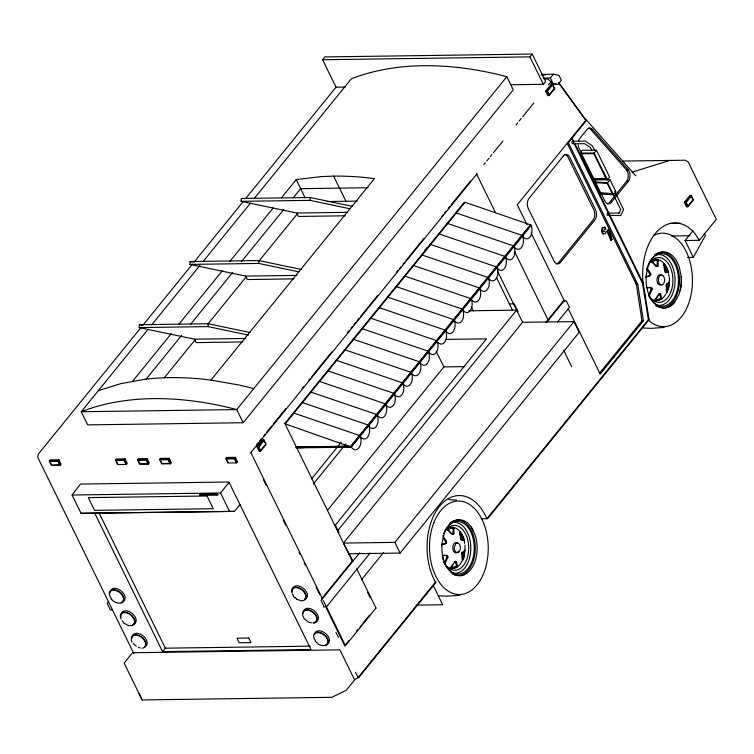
<?xml version="1.0" encoding="UTF-8"?>
<svg xmlns="http://www.w3.org/2000/svg" width="754" height="754" viewBox="0 0 754 754"><rect width="100%" height="100%" fill="white"/><g stroke="black" fill="none" stroke-linecap="round" stroke-linejoin="round"><path stroke-width="1.13" d="M453.248 534.388L452.664 534.266L453.295 528.563L450.43 528.497L447.678 529.742L451.778 533.973L453.248 534.388L453.833 533.709L453.983 527.762L450.647 527.687L447.461 529.129L451.778 533.973M656.875 266.435L657.516 260.733L654.642 260.658L651.899 261.902L655.999 266.134L657.469 266.558L658.054 265.87L658.204 259.932L654.868 259.847L651.682 261.289L651.899 261.902M245.823 338.471L194.428 339.177L139.17 327.566L139.386 324.71L208.292 323.758L250.149 332.552M297.001 275.389L245.606 276.096L189.895 264.4L190.112 261.544L259.027 260.582L301.317 269.47M248.377 335.078L208.085 326.614L208.292 323.758M347.01 212.326L296.784 213.024L241.073 201.318L241.289 198.462L310.196 197.51L352.495 206.398M298.603 271.798L258.811 263.438L259.027 260.582M349.781 208.726L309.988 200.366L310.196 197.51M464.247 550.92L462.145 559.261L462.683 560.203C465.425 557.564 463.899 547.875 465.124 550.505M668.336 282.957L667.799 287.51L666.357 291.421L666.894 292.363C668.044 290.177 671.993 278.773 666.47 284.39L666.093 285.248L669.194 282.524M455.689 561.268L454.323 561.994L456.368 561.617L457.508 566.584L454.313 568.026L450.986 567.941L452.457 564.821M655.198 300.111L658.544 294.164L660.579 293.777L661.72 298.744L658.525 300.186L656.3 300.337L655.198 300.111L655.424 298.867M450.986 567.941L451.212 566.706M462.683 560.203L462.372 553.021L464.982 550.363M666.894 292.363L666.593 285.191M451.071 567.159L453.946 567.225L456.688 565.981L455.124 561.41M655.292 299.319L658.157 299.385L660.909 298.141L659.335 293.57M459.921 535.208L460.1 531.787C461.618 533.794 467.471 542.211 461.146 540.118L464.078 540.382M459.686 533.106L460.1 531.787M664.265 268.424L664.321 263.947C665.839 265.964 671.682 274.381 665.367 272.288L668.289 272.552M663.906 265.276L664.321 263.947M606.141 231.233L605.585 233.448L602.785 233.919L601.381 231.063L602.22 227.736L604.463 227.274L605.396 229.178M680.108 290.676L678.723 295.012L674.641 302.184A28.049 17.615 89.2 0 1 663.2 307.943C655.405 307.085 650.551 299.696 648.214 292.854A28.049 17.625 89.2 0 1 655.405 255.031A28.049 17.625 89.2 0 1 679.269 266.991L681.182 276.284A28.049 17.625 89.2 0 1 680.108 290.667A28.049 17.615 89.2 0 0 681.182 276.284M463.163 540.194L461.825 535.981L459.742 532.795M667.375 272.364L666.036 268.141L663.954 264.965M442.353 555.34L446.849 555.368L447.782 556.075L447.848 557.423L444.86 563.926L444.624 562.927L447.141 556.16L446.33 555.557L442.466 555.528M646.574 287.491L651.06 287.528L651.993 288.235L652.069 289.583L649.081 296.086L648.845 295.087L651.352 288.32L650.551 287.717L646.687 287.689M462.249 552.23L461.872 553.078L462.372 553.021M618.864 213.533L620.778 209.584L607.488 182.779L594.011 181.893L599.901 193.91L613.379 194.796L615.999 191.978L610.118 179.97L606.744 179.744M687.441 257.472L693.312 257.387L705.358 235.521L704.34 233.438M451.146 567.423L454.756 561.956M655.358 299.583L659.901 293.429M645.697 276.793L649.448 275.615L650.127 274.758L646.838 268.839M645.631 277.161L649.995 275.794L650.777 274.795L650.598 273.41L647.573 268.839M441.486 544.633L445.237 543.455L445.906 542.597L443.248 537.621M441.42 545.01L445.784 543.634L446.557 542.635L446.377 541.249L442.749 535.764M345.398 87.04L336.03 87.172L322.589 59.736L324.861 56.927L532.201 54.062L545.642 81.498L543.37 84.297L510.571 84.75M141.29 327.198L38.36 454.059L37.7 457.235L133.854 653.567M192.383 264.22L142.77 325.37L139.386 324.71M193.863 262.401L243.467 201.252M245.691 198.509L336.03 87.172M148.001 329.423L81.225 411.731L87.662 424.879L243.165 422.73L513.267 89.811L506.829 76.672A337.792 209.98 39.1 0 0 351.326 78.821L254.117 198.632M151.714 324.851L199.942 265.399M202.911 261.742L250.403 203.212M49.246 460.939L50.084 459.902L58.906 459.78L61.112 464.285L60.273 465.322L51.451 465.444L49.246 460.939L58.067 460.817L58.906 459.78M132.732 381.128L171.196 333.711M178.594 324.597L222.242 270.799M229.64 261.685L273.278 207.887M281.421 197.859L296.209 179.631L320.648 176.643L333.636 176.125A337.792 209.98 39.1 0 1 374.436 178.604L210.95 380.101A337.792 209.98 39.1 0 0 144.542 379.337L120.508 383.711L98.284 390.704M146.04 379.224L181.544 335.464M190.423 324.522L232.581 272.552M241.459 261.61L283.627 209.64M293.24 197.784L300.639 188.67L368.103 187.737M164.315 377.782L195.38 339.488M207.953 323.994L246.426 276.577M258.999 261.082L297.462 213.665M239.951 504.539L234.409 511.372L81.036 513.304L72.082 495.02L80.471 484.068L228.905 482.013L310.997 649.58L162.553 651.626L94.589 512.899M115.419 460.025L116.257 458.988L125.079 458.866L127.285 463.371L126.446 464.407L117.624 464.521L115.419 460.025L124.24 459.902L125.079 458.866M137.473 459.723L138.312 458.686L147.143 458.564L149.339 463.06L148.5 464.096L139.678 464.219L137.473 459.723L146.295 459.601L147.143 458.564M159.537 459.412L160.376 458.375L169.198 458.253L171.403 462.758L170.564 463.795L161.742 463.917L159.537 459.412L168.359 459.29L169.198 458.253M506.829 76.672L236.728 409.582A337.792 209.98 39.1 0 0 81.225 411.731L236.728 409.582L243.165 422.73M322.589 59.736L529.93 56.87L532.201 54.062M108.633 601.569L107.153 603.398L110.357 609.929L112.487 609.901M225.71 458.498L226.549 457.461L235.371 457.339L237.576 461.844L236.737 462.881L227.906 463.003L225.71 458.498L234.532 458.375L235.371 457.339M550.363 78.001L553.445 74.203L558.94 75.362L561.372 80.31L558.007 84.448L553.012 83.402L550.363 78.001L543.323 78.096M256.822 444.36L258.311 442.532M259.791 440.704L261.28 438.875M263.504 436.132L264.984 434.304M266.473 432.476L271.666 426.076M273.146 424.248L285.757 408.706M302.081 388.583L303.57 386.755M308.763 380.355L310.243 378.527M311.722 376.698L331.76 352.005M347.34 332.806L348.819 330.978M351.044 328.235L352.533 326.407M354.012 324.578L355.502 322.75M356.981 320.921L359.206 318.179M360.695 316.341L377.754 295.314M396.302 272.448L397.782 270.62M399.271 268.792L400.751 266.963M402.975 264.22L404.464 262.392M405.944 260.564L423.748 238.622M441.561 216.671L443.041 214.843M444.53 213.014L446.01 211.186M448.234 208.443L449.723 206.615M451.203 204.786L470.496 181.007M483.785 164.626L485.256 162.807M486.735 160.998L488.941 158.274M490.411 156.455L491.881 154.645M493.352 152.826L502.927 141.036M516.17 124.712L517.64 122.893M519.12 121.083L521.325 118.359M522.795 116.54L533.832 102.94M548.554 84.797L550.024 82.978M250.149 452.598L250.846 452.589L477.131 173.684L476.424 173.693L495.482 212.59M257.001 446.811L262.59 439.912L263.919 439.893L266.124 444.398L260.526 451.297L259.206 451.316L257.001 446.811L258.32 446.792L263.919 439.893M545.576 91.121L551.174 84.222L552.503 84.203L554.708 88.699L549.11 95.598L547.781 95.617L545.576 91.121L546.904 91.102L552.503 84.203M72.082 495.02L220.526 492.965L229.093 482.39M265.625 444.294L260.582 450.496L258.82 446.896L263.862 440.694L264.739 442.494M424.917 250.074L426.783 247.774M349.649 446.151L296.331 446.886L284.852 423.456L463.964 202.685L464.671 202.675M360.233 436.132A9.133 5.73 89.2 0 1 358.847 447.923A9.133 5.73 89.2 0 1 351.298 447.141L296.256 447.904L296.331 446.886M296.256 447.904L307.83 447.311M162.553 651.626L165.352 648.176L310.29 646.178M311.609 478.828L341.204 442.344M313.306 484.059L345.945 443.833M350.817 446.132L529.911 225.399M530.26 224.956L531.099 225.521L351.298 447.141L285.191 423.889L465.001 202.27L530.825 224.946L351.015 446.566L295.973 447.329M351.091 446.707L359.978 435.765M376.255 415.699L377.735 413.871M327.415 510.439L443.861 366.906L464.86 366.623M335.181 525.34L486.49 338.848L445.661 339.413M516.603 310.13L337.49 530.901L338.188 530.891M607.347 203.825A7.314 4.599 89.2 0 0 609.534 202.383L626.527 181.431A7.314 4.599 89.2 0 0 626.433 169.82L590.825 129.547A7.314 4.599 89.2 0 0 588.61 128.095M609.534 202.383L611.306 202.355L628.308 181.403A7.314 4.599 89.2 0 0 628.214 169.791L592.606 129.518A7.314 4.599 89.2 0 0 587.008 129.518L579.911 138.265A7.314 4.599 89.2 0 0 578.488 141.262M250.846 452.589L322.439 598.714L321.741 598.723L352.278 561.089L352.976 561.08L343.456 543.078L522.569 322.307L573.973 321.6L579.213 332.297L400.101 553.068L348.697 553.785M607.149 231.563L610.787 240.111L611.975 239.48L611.24 236.332L608.224 229.518L607.281 230.677L611.381 240.206L611.975 239.48M545.849 322.495L563.436 300.818L566.273 300.78L569.477 307.312L557.611 321.93M359.649 552.852L321.044 600.438L324.239 606.97L323.541 606.979M546.49 322.561L564.143 300.808M370.101 553.05L326.378 606.942L323.174 600.41M361.43 579.788L383.437 552.663M343.456 543.078L394.86 542.371L573.973 321.6M684.33 202.308L689.929 195.409L691.248 195.39L693.454 199.885L687.855 206.785L686.536 206.803L684.33 202.308L685.65 202.289L691.248 195.39M325.445 606.291L344.748 645.697L349.111 640.325M356.378 631.362L357.839 629.571M360.016 626.876L361.468 625.085M362.928 623.294L369.469 615.226M344.748 645.697L345.455 645.688L375.982 608.054L356.68 568.648M693.312 257.387L685.056 240.526L692.86 230.903M685.056 240.526L699.288 240.328L716.3 219.357L688.185 161.922L685.339 160.216L622.729 161.083M599.524 373.192L641.984 320.855L635.848 281.138M559.11 82.94L586.188 120.706L568.78 142.167L568.082 142.176L637.799 284.494L643.416 320.836L600.222 374.078L568.29 308.886M355.511 672.248L358.093 677.507L435.397 582.22L436.104 582.211L358.791 677.497L355.191 679.26M573.671 141.196L572.126 138.039L571.428 138.048L642.483 283.099L648.402 319.687L486.943 518.695L485.623 515.99A52.224 32.808 89.2 0 0 439.544 506.311A52.224 32.808 89.2 0 0 434.078 579.515L435.397 582.22M699.288 240.328L695.094 233.74A52.224 32.808 89.2 0 0 658.685 229.904A52.224 32.808 89.2 0 0 642.983 281.93L649.1 319.677L487.649 518.686L481.137 518.771M579.864 153.043L582.211 150.225L596.471 150.216L609.6 177.011L607.243 179.829L592.993 179.838L579.864 153.043L594.124 153.043L596.471 150.216M606.716 178.679L606.291 179.179L593.304 179.179L580.816 153.693L581.23 153.194L593.718 178.679L606.716 178.679L603.219 171.544M580.816 153.693L593.813 153.693L594.227 153.194M593.304 179.179L593.718 178.679M453.295 528.563L453.983 527.762M657.516 260.733L658.204 259.932M594.011 181.893L595.98 179.791M594.934 182.591L607.215 183.392L612.465 194.098L600.184 193.297L594.934 182.591L595.396 182.091L600.646 192.798L612.927 193.599M607.488 182.779L610.118 179.97M600.184 193.297L600.646 192.798M453.456 529.016L454.162 528.29M657.667 261.176L658.383 260.45M455.859 543.436L454.228 547.555A4.892 3.073 89.1 0 0 456.151 552.305L458.253 552.465A4.892 3.073 89.1 0 0 460.015 545.547L459.356 544.199A4.892 3.073 89.1 0 0 456.349 543.116L455.859 543.436L456.349 543.116M658.063 283.768L658.515 284.315L659.477 283.57L658.063 283.768A5.146 3.233 89.3 0 1 657.629 276.841A5.146 3.233 89.3 0 1 661.918 275.625M660.542 275.285L660.052 275.615A4.892 3.073 89.2 0 0 659.288 283.268A4.892 3.073 89.2 0 0 664.142 282.571L664.528 280.997A4.892 3.073 89.2 0 0 662.135 275.172L660.542 275.285L661.069 275.097M668.459 283.08L669.345 282.675M650.551 287.717L651.06 287.528M446.33 555.557L446.849 555.368M666.47 284.39L667.026 284.192M632.125 172.176L669.646 160.432M460.034 532.145L460.647 539.515M664.5 270.526L664.255 264.315M649.967 273.561L650.598 273.41M445.755 541.4L446.377 541.249M604.444 229.565L603.492 230.733L603.926 231.61L604.614 231.469M651.352 288.32L651.993 288.235M659.92 293.872L660.579 293.777M447.141 556.16L447.782 556.075M455.708 561.711L456.368 561.617M664.133 327.415L651.202 328.358L643.351 327.99M459.921 595.255L446.99 596.188L439.148 595.83M541.711 74.363L553.445 74.203M541.231 74.976L545.642 74.919M544.199 78.991L547.715 78.944L551.466 82.063L550.769 82.073L551.428 83.421L556.433 84.476M590.825 129.547L592.606 129.518M626.433 169.82L628.214 169.791M626.527 181.431L628.308 181.403M241.073 201.318L309.988 200.366M326.52 201.544L357.387 201.12M463.192 203.637L463.899 203.627M455.765 212.788L522.296 235.465L523.304 237.058A8.643 5.429 89.2 0 0 529.921 237.067A8.643 5.429 89.2 0 0 531.551 226.907L530.825 224.946M345.181 215.804L298.461 216.455L296.784 213.024M618.893 213.014L608.139 213.165L607.196 213.693L607.234 215.295L620.702 215.578L623.209 210.404L623.492 209.32L614.689 191.346M447.235 223.307L513.766 245.974L514.775 247.576A8.643 5.429 89.2 0 0 521.391 247.576A8.643 5.429 89.2 0 0 523.022 237.416L522.296 235.465M669.872 223.438L680.447 223.297M530.543 225.531L531.099 225.521M438.705 233.815L505.237 256.492L506.245 258.085A8.643 5.429 89.2 0 0 512.861 258.094A8.643 5.429 89.2 0 0 514.492 247.934L513.766 245.974M671.286 235.993L690.089 235.729M430.176 244.334L496.707 267.001L497.715 268.594A8.643 5.429 89.2 0 0 504.332 268.603A8.643 5.429 89.2 0 0 505.962 258.443L505.237 256.492M421.646 254.843L488.177 277.519L489.186 279.112A8.643 5.429 89.2 0 0 495.802 279.112A8.643 5.429 89.2 0 0 497.433 268.952L496.707 267.001M189.895 264.4L258.811 263.438M413.117 265.361L479.648 288.028L480.656 289.621A8.643 5.429 89.2 0 0 487.272 289.63A8.643 5.429 89.2 0 0 488.903 279.47L488.177 277.519M404.483 276.002L471.005 298.678L472.023 300.271A8.643 5.429 89.2 0 0 478.63 300.281A8.643 5.429 89.2 0 0 480.26 290.12L479.535 288.16M294.013 278.886L247.293 279.527L245.606 276.096M642.05 282.222L642.757 282.213M395.954 286.52L462.475 309.187L463.493 310.789A8.643 5.429 89.2 0 0 470.1 310.789A8.643 5.429 89.2 0 0 471.731 300.629L471.005 298.678M642.483 283.099L643.181 283.089L574.699 143.298M637.799 284.494L636.367 284.512L567.159 143.251M387.424 297.029L453.946 319.705L454.964 321.298A8.643 5.429 89.2 0 0 461.571 321.308A8.643 5.429 89.2 0 0 463.201 311.148L462.475 309.187M644.604 295.116L645.301 295.106M509.384 303.919L514.237 303.853L518.036 311.6L517.329 311.609M378.894 307.547L445.416 330.214L446.434 331.807A8.643 5.429 89.2 0 0 453.041 331.817A8.643 5.429 89.2 0 0 454.671 321.656L453.946 319.705M468.894 310.789L517.31 310.12M370.365 318.056L436.886 340.733L437.904 342.325A8.643 5.429 89.2 0 0 444.511 342.325A8.643 5.429 89.2 0 0 446.142 332.165L445.416 330.214M548.714 319.819L548.017 319.828L514.539 251.487M648.402 319.687L649.1 319.677M139.17 327.566L208.085 326.614M641.984 320.855L643.416 320.836M361.835 328.574L428.357 351.241L429.375 352.834A8.643 5.429 89.2 0 0 435.982 352.844A8.643 5.429 89.2 0 0 437.612 342.684L436.886 340.733M353.192 339.215L419.724 361.892L420.732 363.485A8.643 5.429 89.2 0 0 427.348 363.494A8.643 5.429 89.2 0 0 428.969 353.334L428.253 351.373M242.835 341.958L196.115 342.608L194.428 339.177M344.663 349.733L411.194 372.401L412.202 374.003A8.643 5.429 89.2 0 0 418.819 374.003A8.643 5.429 89.2 0 0 420.44 363.843L419.724 361.892M336.133 360.242L402.664 382.919L403.673 384.512A8.643 5.429 89.2 0 0 410.289 384.521A8.643 5.429 89.2 0 0 411.91 374.361L411.194 372.401M327.604 370.761L394.135 393.428L395.143 395.021A8.643 5.429 89.2 0 0 401.759 395.03A8.643 5.429 89.2 0 0 403.381 384.87L402.664 382.919M319.074 381.27L385.605 403.946L386.613 405.539A8.643 5.429 89.2 0 0 393.23 405.539A8.643 5.429 89.2 0 0 394.86 395.379L394.135 393.428M310.441 391.92L376.962 414.587L377.688 416.547A8.643 5.429 89.2 0 1 376.058 426.707A8.643 5.429 89.2 0 1 369.451 426.698L368.433 425.105L301.911 402.429M293.381 412.947L359.903 435.614L360.921 437.216A8.643 5.429 89.2 0 0 367.528 437.216A8.643 5.429 89.2 0 0 369.158 427.056L368.433 425.105M284.852 423.456L285.549 423.446M324.201 447.084L349.922 446.726M141.036 463.748L147.841 463.653L146.078 460.053L138.142 460.166L139.905 463.767M161.959 463.456L169.895 463.352L168.133 459.752L160.197 459.855L161.516 462.56M81.036 513.304L234.409 511.372M334.418 524.633L335.115 524.624L338.914 532.371L338.216 532.381M416.142 605.142L442.711 604.774L433.192 585.34M375.285 608.063L375.982 608.054M358.093 677.507L358.791 677.497M142.12 699.938L331.807 697.318L346.227 690.296L354.625 679.948L339.884 649.854L132.544 652.728L124.156 663.077L142.12 699.938L138.896 693.162M216.191 511.495L218.047 511.542M97.436 513.135L99.292 513.182M657.384 265.842L658.054 265.87M453.163 533.681L453.833 533.709M448.856 499.648L456.538 500.015M650.127 274.758L650.777 274.795M445.906 542.597L446.557 542.635M301.487 600.872L296.218 599.091M664.858 271.676L665.961 272.458M651.418 289.479L652.069 289.583M210.95 380.101L239.338 385.087L253.787 388.555M463.248 539.968L464.181 540.109M447.197 557.319L447.848 557.423M610.787 240.111L611.381 240.206M667.469 272.128L668.402 272.279M655.999 266.134L657.469 266.558M190.112 261.544L192.383 262.015M660.146 307.302L663.19 307.943A28.049 17.625 89.2 0 0 674.632 302.194M461.731 554.284L462.202 554.416M665.952 286.445L666.423 286.586M649.448 275.615L649.995 275.794M445.237 543.455L445.784 543.634M321.835 645.678L318.273 644.086L315.285 641.286M117.483 603.2L113.92 601.607L110.942 598.808M128.51 625.697L123.326 622.823M309.017 622.568L304.267 618.789L302.665 615.528M456.764 565.538L457.593 566.066M660.985 297.707L661.814 298.235M456.688 565.981L457.508 566.584M660.909 298.141L661.72 298.744M450.251 571.409L452.994 573.671A28.049 17.615 89.2 0 0 462.051 575.566C468.234 574.067 472.24 568.441 474.511 562.842A28.049 17.615 89.2 0 0 475.048 534.822L471.259 527.093A28.049 17.615 89.2 0 0 444.54 532.673L442.268 541.674A28.049 17.615 89.2 0 0 447.791 568.441L452.994 573.671M651.682 261.289L656.442 266.209M293.24 596.291L294.607 597.799M585.443 118.934L635.688 175.757M461.74 540.298L460.741 538.243M558.469 82.817L586.188 120.706L585.481 120.715L517.282 204.777L527.074 224.758M377.075 414.455L378.084 416.048A8.643 5.429 89.2 0 0 384.7 416.057A8.643 5.429 89.2 0 0 386.331 405.897L385.605 403.946M471.259 527.093L473.361 530.693M462.211 552.041A42.215 26.522 89.2 0 1 461.872 556.216L462.56 559.949M666.131 289.3L666.781 292.109M447.461 529.129L447.895 530.175M685.65 202.289L687.855 206.785M594.491 150.112L592.418 145.89L585.255 141.083L572.917 141.252L571.975 141.78L572.013 143.383L572.983 143.835L584.642 143.675L590.373 147.52L591.918 150.677M594.124 153.043L607.243 179.829M593.813 153.693L606.291 179.179M581.202 152.713L579.147 148.519A7.314 4.599 89.2 0 1 578.205 145.022M601.258 193.646L604.859 200.998A7.314 4.599 89.2 0 0 611.306 202.355M546.904 91.102L549.11 95.598M529.93 56.87L543.37 84.297M605.952 229.169L605.019 227.265L602.785 227.736L601.946 231.054L603.341 233.919M531.193 233.165L564.68 301.525M563.596 350.195L571.73 366.793M497.48 271.091L522.569 322.307M496.49 277.595L512.456 310.186M471.278 306.803L473.333 311.006M436.151 351.166L443.861 366.906M333.636 176.125L345.954 201.271M296.209 179.631L305.097 197.765M394.86 542.371L400.101 553.068M296.605 447.461L352.278 561.089M367.594 592.352L370.157 597.592M258.32 446.792L260.526 451.297M326.143 606.282L345.455 645.688M263.542 479.93L266.115 485.19M283.108 519.874L285.691 525.133M299.074 552.465L300.111 554.567M304.23 562.984L305.257 565.085M316.077 587.159L319.677 594.52M335.916 632.248L338.499 637.507M234.532 458.375L236.737 462.881M236.068 462.438L234.305 458.837L226.37 458.941L228.132 462.541M220.526 492.965L229.48 511.25M168.359 459.29L170.564 463.795M146.295 459.601L148.5 464.096M124.24 459.902L126.446 464.407M125.786 463.955L124.024 460.355L116.078 460.468L117.841 464.068M99.274 513.295L165.352 648.176M58.067 460.817L60.273 465.322M609.496 233.344L610.646 236.256M131.385 640.551L131.978 642.182M651.937 261.798L652.116 262.335M664.953 270.413L665.377 271.751M649.194 294.767L649.486 295.719M444.983 562.607L445.275 563.568M669.345 277.378L669.477 280.922M653.897 235.323A46.757 29.368 89.2 0 1 692.304 285.398A46.757 29.368 89.2 0 1 648.346 320.054M664.66 265.267A42.215 26.522 89.2 0 1 666.027 272.694M666.432 284.22A42.215 26.522 89.2 0 1 666.291 286.313M654.84 254.729A27.634 17.351 89.2 0 1 679.495 279.555A27.634 17.351 89.2 0 1 655.707 305.464M648.317 264.824A22.431 14.09 89.2 0 1 668.223 263.457A22.431 14.09 89.2 0 1 669.335 295.153A22.431 14.09 89.2 0 1 649.439 296.52M654.943 255.314A25.438 15.985 89.2 0 1 675.028 279.64A25.438 15.985 89.2 0 1 655.782 304.814M661.748 284.531A5.146 3.233 89.3 0 1 658.515 284.315M649.628 262.156A26.315 16.531 89.2 0 1 673.661 261.629A26.315 16.531 89.2 0 1 672.917 299.866A26.315 16.531 89.2 0 1 648.968 295.945M646.602 269.866A26.315 16.531 89.2 0 1 647.535 266.775M647.903 265.794A26.315 16.531 89.2 0 1 649.156 263.023M665.914 294.022A20.697 13.007 89.2 0 1 650.023 298.094M650.071 261.657A20.697 13.007 89.2 0 1 668.317 272.684M668.572 273.815A20.697 13.007 89.2 0 1 668.996 276.445M669.213 280.94A20.697 13.007 89.2 0 1 666.404 293.108M460.44 533.097A42.215 26.522 89.2 0 1 461.806 540.524M455.444 520.392A27.634 17.351 89.2 0 1 475.218 550.599A27.634 17.351 89.2 0 1 452.447 573.869M449.714 523.267A27.634 17.351 89.2 0 1 454.445 520.646M444.662 531.73A22.431 14.09 89.2 0 1 464.973 532.842A22.431 14.09 89.2 0 1 463.757 565.085A22.431 14.09 89.2 0 1 443.541 561.476M450.713 523.153A25.438 15.985 89.2 0 1 470.807 547.47A25.438 15.985 89.2 0 1 451.571 572.654M457.527 552.38A5.146 3.233 89.1 0 1 452.768 548.007A5.146 3.233 89.1 0 1 457.207 543.059M458.404 551.287A5.146 3.233 89.2 0 1 457.998 551.9M445.407 530.005A26.315 16.531 89.2 0 1 469.94 530.298A26.315 16.531 89.2 0 1 467.584 569.119A26.315 16.531 89.2 0 1 443.531 560.929M443.173 559.92A26.315 16.531 89.2 0 1 442.278 556.772M443.682 533.644A26.315 16.531 89.2 0 1 444.935 530.863M464.869 545.17A20.697 12.997 89.2 0 1 459.44 564.991A20.697 12.997 89.2 0 1 445.812 565.934M446.528 528.978A20.697 12.997 89.2 0 1 464.662 543.389M460.864 534.086A46.757 29.378 89.2 0 1 461.787 539.741M120.923 617.366A7.936 4.929 39.1 0 1 129.867 614.397A7.936 4.929 39.1 0 1 132.261 624.972M121.064 618.996A8.501 5.287 39.1 0 1 124.966 612.173A8.501 5.287 39.1 0 1 134.778 619.986A8.501 5.287 39.1 0 1 129.17 625.452M123.609 622.361A8.501 5.287 39.1 0 1 122.148 620.74M121.422 614.237A8.501 5.287 39.1 0 1 132.044 613.351A8.501 5.287 39.1 0 1 133.712 624.029M131.818 638.336A7.936 4.929 39.1 0 1 140.894 636.894A7.936 4.929 39.1 0 1 144.466 646.819M131.46 639.75A8.501 5.287 39.1 0 1 136.597 634.745A8.501 5.287 39.1 0 1 145.588 641.908A8.501 5.287 39.1 0 1 142.016 648.157M140.187 647.95A8.501 5.287 39.1 0 1 138.265 647.3M136.37 646.244A8.501 5.287 39.1 0 1 133.175 643.247M132.808 635.32A8.501 5.287 39.1 0 1 143.062 635.848A8.501 5.287 39.1 0 1 146.003 645.829M109.773 593.332A7.936 4.929 39.1 0 1 119.679 592.503A7.936 4.929 39.1 0 1 121.243 602.465M111.13 598.242A8.501 5.287 39.1 0 1 112.789 589.694A8.501 5.287 39.1 0 1 123.543 596.904A8.501 5.287 39.1 0 1 118.142 602.955M110.763 590.316A8.501 5.287 39.1 0 1 121.856 591.57A8.501 5.287 39.1 0 1 122.685 601.522M292.203 592.342A7.936 4.929 39.1 0 1 300.271 588.836A7.936 4.929 39.1 0 1 304.72 599.298M291.713 592.229A8.501 5.287 39.1 0 1 296.859 587.225A8.501 5.287 39.1 0 1 305.841 594.378A8.501 5.287 39.1 0 1 302.269 600.636M296.624 598.723A8.501 5.287 39.1 0 1 294.889 597.338M293.429 595.717A8.501 5.287 39.1 0 1 292.345 593.973M292.703 589.213A8.501 5.287 39.1 0 1 303.325 588.327A8.501 5.287 39.1 0 1 304.993 599.006M303.099 613.313A7.936 4.929 39.1 0 1 313.787 613.162A7.936 4.929 39.1 0 1 313.07 622.681M302.74 614.727A8.501 5.287 39.1 0 1 307.877 609.722A8.501 5.287 39.1 0 1 316.868 616.885A8.501 5.287 39.1 0 1 313.296 623.134M311.468 622.927A8.501 5.287 39.1 0 1 309.545 622.276M304.088 610.297A8.501 5.287 39.1 0 1 315.181 611.551A8.501 5.287 39.1 0 1 316.011 621.503M314.465 634.491A7.936 4.929 39.1 0 1 324.814 635.669A7.936 4.929 39.1 0 1 325.587 644.943M315.474 640.721A8.501 5.287 39.1 0 1 317.142 632.172A8.501 5.287 39.1 0 1 327.896 639.383A8.501 5.287 39.1 0 1 322.495 645.433M315.115 632.804A8.501 5.287 39.1 0 1 326.209 634.057A8.501 5.287 39.1 0 1 327.038 644.001M565.029 154.561A7.314 4.599 89.2 0 1 568.101 157.36L593.813 209.838A7.314 4.599 89.2 0 1 593.04 220.102L558.695 262.439A7.314 4.599 89.2 0 1 556.509 263.881M552.437 84.995L547.404 91.206L549.166 94.806L554.199 88.595L552.437 84.995M297.029 446.877L296.953 447.895L297.029 446.877M563.426 155.984L529.072 198.321A7.314 4.599 89.2 0 0 528.309 208.575L554.02 261.054A7.314 4.599 89.2 0 0 560.476 262.411L594.821 220.074A7.314 4.599 89.2 0 0 595.585 209.819L569.883 157.341A7.314 4.599 89.2 0 0 563.426 155.984M691.192 196.181L686.149 202.392L687.912 205.993L692.954 199.782L691.192 196.181M57.851 461.278L49.905 461.382L51.668 464.982L59.613 464.879L57.851 461.278M217.576 494.011L199.48 494.266L200.036 495.406L218.132 495.152L217.576 494.011M207.058 495.991L88.303 497.631L94.542 510.354L213.297 508.714L207.058 495.991M248.745 638.035L236.982 638.195L239.225 642.766L250.988 642.606L248.745 638.035M433.88 522.635A46.757 29.378 89.2 0 0 457.961 594.482A46.757 29.378 89.2 0 0 484.747 526.198A46.757 29.378 89.2 0 0 433.88 522.635"/></g></svg>
